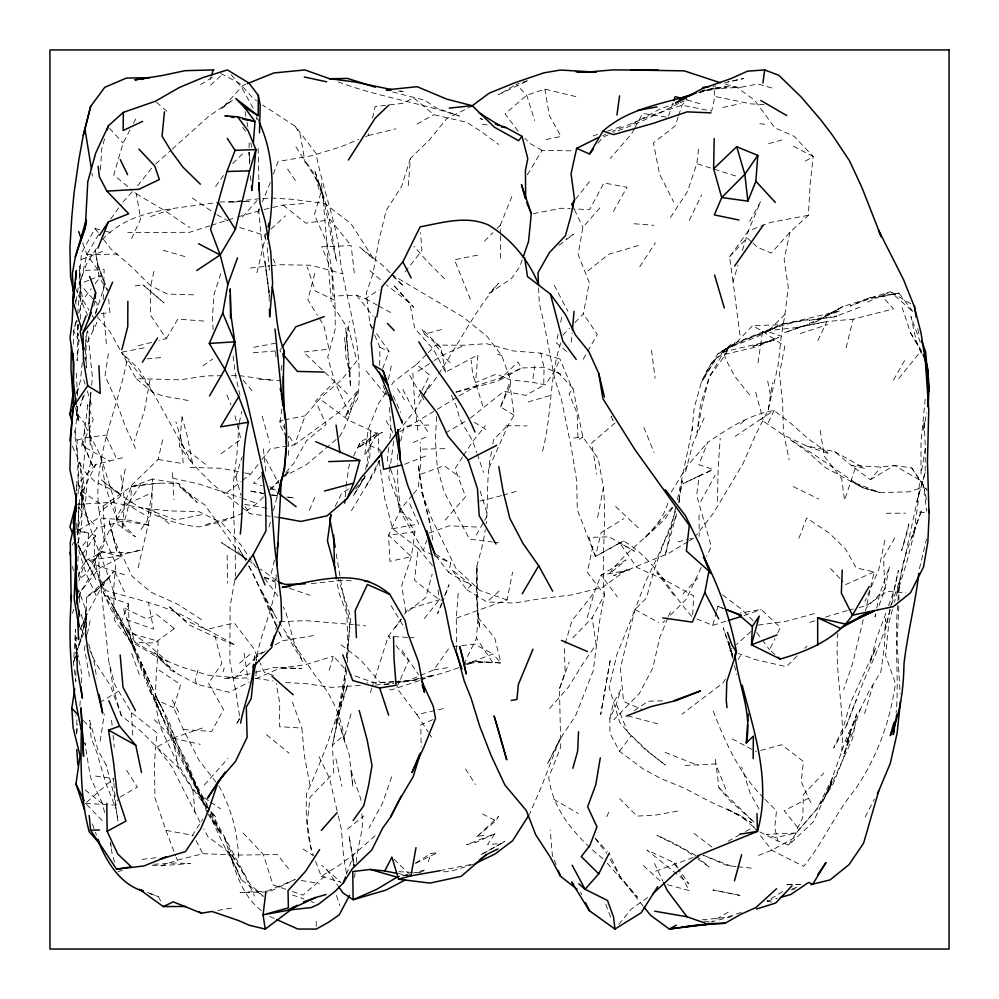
<?xml version="1.0" encoding="UTF-8"?>
<svg xmlns="http://www.w3.org/2000/svg" width="999" height="999" viewBox="0 0 999 999"><rect width="100%" height="100%" fill="white"/><g stroke="black" fill="none" stroke-linecap="round" stroke-linejoin="round"><path stroke-width="0.75" stroke-dasharray="5 3.75" d="M288.549 455.319L288.574 436.276M75.899 670.966L75.862 681.505L73.514 663.111L75.537 629.32L76.673 654.645M75.712 655.831L73.514 663.111L75.961 652.909L86.351 626.773L86.451 597.427L107.979 578.146L95.517 591.833L113.998 571.091L100.911 588.374L88.849 610.639L80.082 629.77M77.385 406.243L77.31 419.842L76.224 407.804M77.447 395.679L76.211 371.016M78.072 324.2L77.984 335.951L77.11 320.741M103.509 239.435L111.039 249.088L132.08 267.282L150.612 285.689L150.412 315.097L166.333 338.661L158.941 340.522M925.149 472.664L916.932 501.373L925.149 472.664L925.311 448.326L924.162 420.816L923.451 431.056L926.51 412.749M82.068 489.31L81.443 508.091L84.503 487.387L79.895 462.812L82.068 489.31L81.793 521.853L78.172 543.931M78.047 324.4L77.123 360.776L79.196 338.549M249.088 147.889L249.176 140.347M78.184 493.743L78.546 463.686L75.137 437.749L76.948 411.988L76.236 405.869M258.541 208.966L261.663 241.371L268.993 291.034L269.33 296.054L265.135 261.563L268.993 291.034L269.255 301.71M256.006 675.624L256.094 669.417M256.219 660.102L256.268 656.992L265.06 651.398M379.682 365.284L379.945 347.402L374.637 335.015M73.427 344.293L73.676 330.719L76.211 320.167M717.457 501.348L718.094 469.58L720.192 438.236M841.658 751.348C845.479 711.837 834.177 672.889 837.849 633.478M86.351 626.773L86.663 613.661L81.431 636.9L76.149 654.37M138.162 567.782L151.673 509.453L152.572 479.021L178.721 483.504L197.24 502.472L180.182 487.087L178.721 483.504L159.803 483.129L140.659 484.652L131.406 486.675L124.588 502.809L122.228 529.108L129.932 500.936L140.659 484.652M80.282 319.081L80.819 297.914L79.458 265.934L80.819 297.914M75.649 528.896L95.654 535.551C91.321 561.426 99.987 586.201 110.852 609.328C125.961 631.006 138.024 654.457 146.978 679.32C164.161 723.776 185.789 766.133 206.905 808.691M76.486 733.628L76.886 719.904L75.762 715.671M898.838 606.006L897.139 642.507L900.124 693.631M899.025 599.899C897.289 567.956 911.787 538.973 921.802 509.54L911.737 537.949L915.696 527.46L906.642 562.587L894.455 602.11M207.143 807.479C187.562 784.415 173.838 756.842 161.463 729.395C150.749 700.699 158.229 670.816 157.979 641.196L129.146 632.854L120.817 622.689L104.683 595.429L98.701 579.882L120.979 620.978L106.269 592.569M79.645 602.447L78.684 590.621M77.61 534.365L79.058 503.234L77.61 534.365L78.084 527.597L85.777 499.625L87.363 475.262L92.969 454.07L88.824 423.326L90.584 392.844L88.824 423.326L90.285 445.03L89.148 411.588L91.071 391.408M76.598 490.334L76.985 481.381L76.561 490.472M347.352 662.412L349.737 621.927L342.944 593.743L335.839 551.623M152.572 479.021L131.406 486.675L130.694 502.485L152.073 492.657L147.078 521.141L138.811 532.38M897.651 605.456C894.455 640.197 898.788 674.987 896.465 709.727L896.091 712.662M77.435 570.004L78.284 553.508M752.909 243.107L757.517 247.315L771.303 253.109L790.022 232.105L808.403 215.297L810.114 184.715L813.161 156.493L794.068 136.289L774.862 127.86L754.757 100.412L737.1 87.437L723.588 83.679M436.638 416.546L435.339 438.936L437.225 466.558L443.918 491.695L469.605 539.16L492.107 541.945M100.487 169.83L101.736 148.839L105.482 135.864M925.324 448.364L921.053 474.125L920.991 442.445L925.449 396.603M79.87 706.081L80.295 699.849M81.456 682.729L81.98 674.937L78.671 658.566M276.086 574.625C276.76 604.72 260.027 631.356 256.231 660.888M238.973 424.088L236.925 453.983L233.441 481.843L233.366 509.815L235.177 543.918L235.427 576.198M735.177 436.376L760.601 419.293L782.829 434.702L806.73 446.016L834.59 451.585L851.285 465.422L880.906 467.082L894.367 465.422L919.642 480.082L918.118 502.085L914.122 531.718M477.959 617.444L494.73 638.036L500.961 662.986L492.582 662.325L464.323 663.111L476.498 638.161L477.959 617.444L476.91 565.297C476.96 586.288 475.599 607.554 479.782 628.284L476.735 598.638L476.735 566.445L483.179 542.769L485.277 529.607M94.98 301.261L93.656 306.83M456.468 650.724L456.318 618.181L458.379 591.033M256.268 656.992L235.102 677.722L207.667 675.074L181.269 666.907L155.881 656.231L129.745 640.871L114.398 620.167L113.561 590.871L115.709 563.361L105.07 539.198L103.109 506.093L82.405 491.57L78.209 483.541L77.01 440.184L73.864 428.796M267.233 247.827L269.668 272.265M408.279 185.589L410.389 158.379L429.295 140.047L446.528 118.831L469.805 107.218M346.378 657.429L347.752 640.809L346.915 613.798L338.698 592.132L336.738 579.944M77.66 314.148L80.232 283.691L86.863 254.57L100.424 231.156M491.658 451.523C485.989 475.299 488.436 499.825 486.213 523.751M345.192 496.928L345.979 487.724M346.104 486.188L349.063 465.546L350.362 462.849M571.378 342.27L572.177 332.992M345.604 666.57L343.444 691.383L335.639 725.299L345.941 668.905M897.876 600.799L899.575 581.593L896.865 593.144M346.953 658.054L350.799 617.407L338.286 578.846M489.048 467.869L508.429 424.65L514.085 415.234L510.114 385.839L510.651 380.045L501.773 355.669L486.85 336.126L462.724 316.82L391.733 274.613M77.385 535.014L78.084 527.597L78.322 542.869M91.671 385.202L92.407 377.447L87.687 330.856M78.896 580.819L85.39 560.926L88.736 533.379L77.46 530.956L98.639 517.944L128.958 520.204L150.562 525.524L123.039 520.941L97.203 528.046L79.97 548.826L95.754 579.358L78.359 544.867M82.305 362.462L80.395 380.631L76.998 393.931M790.022 232.105L784.128 259.278L788.248 287.163L784.952 314.323L781.268 336.188L778.258 364.273L768.293 409.84L754.932 436.338L743.181 463.374L713.448 513.111L696.353 535.202M379.245 461.063L384.565 497.889L392.57 528.671L418.094 548.301L414.573 580.357L439.285 599.787L443.306 600.399L449.026 584.727L444.468 596.228M263.486 496.89C247.153 515.159 222.028 522.714 198.651 526.873C161.164 523.314 129.033 503.109 100.849 479.483L120.429 493.993L94.942 481.555L82.967 469.892L85.439 447.552L84.291 422.827L75.075 411.064M78.696 576.823L79.221 572.252L85.39 560.926L101.836 552.147L130.382 552.547L141.096 549.949L111.488 557.117L85.39 560.926M76.761 733.616L77.822 724.45M354.57 877.559L355.107 872.964M356.368 862.224C356.843 845.441 365.11 829.757 361.526 812.811M670.429 217.52L687.549 191.433L696.815 163.661L698.863 147.015M388.761 447.552L387.275 459.503L390.259 468.194M389.872 438.598L390.984 429.632L389.323 405.606M87.15 331.406L85.015 348.401L86.651 368.082M254.096 660.601L254.67 656.118L266.433 650.174M806.73 446.016L829.507 453.971L808.366 438.873L790.983 423.476L774.05 410.514C749.075 414.523 728.109 428.658 707.604 442.47L698.913 464.722L713.074 469.48L699.163 475.924L696.653 495.467L711.363 546.653L706.618 556.368M78.584 576.735L79.221 572.252L78.559 576.523M758.041 362.799L762.574 331.243L752.434 325.711L733.703 345.604L725.574 348.863L717.944 353.821L706.106 371.79L701.335 382.467L694.143 408.154L691.857 431.468L692.682 427.335L677.047 501.598M393.643 441.083L388.798 478.246L400.936 508.778L414.96 531.805L411.326 556.705L401.735 585.464L405.931 612.961L425.686 597.627L432.155 574.213M254.071 660.202L254.67 656.118M919.455 568.706L926.46 539.073M428.284 352.622L435.801 345.08L464.298 345.229L486.513 343.668L512.912 350.899L540.734 353.122L560.002 359.078L555.344 369.443L545.479 384.877L532.342 382.292L534.802 365.821M108.404 353.634L105.045 375.724L115.472 399.2L125.2 426.024L136.114 449.712M100.15 741.146L104.308 714.148M345.242 348.276L349.375 321.441M768.293 409.84L772.427 382.742M76.074 301.548L78.434 286.676L86.114 264.86L96.516 248.139M280.994 370.429L282.193 362.837M281.905 408.978L279.52 424.001L285.839 436.426M346.84 670.029L343.444 691.383L344.131 686.213C336.388 723.738 322.028 759.39 306.418 794.23C305.682 814.809 306.593 835.963 313.374 855.544M93.094 329.957L94.256 322.665M95.654 313.911L97.29 303.708L95.28 301.461M492.844 444.093L493.568 439.635L508.429 424.65M678.958 501.461L682.255 480.781L678.421 503.059M86.251 367.682L85.939 332.992M234.628 580.744L230.095 606.518L229.895 662.05L236.001 692.332L239.685 716.932M599.8 207.979L582.929 227.185L578.134 254.545L589.323 282.792L583.316 313.811L574.7 322.789M125.212 469.105L120.255 496.528L99.251 512.262L104.77 543.506L86.239 573.963L79.046 579.083M150.012 380.02L144.268 411.376L134.291 441.108M365.671 469.667L368.356 454.932L370.829 430.994L369.892 456.081L366.783 468.032M78.846 504.37L83.267 481.456M597.614 517.47L603.408 487.45L598.301 458.678L582.829 436.988L573.076 388.611L570.566 384.578L560.002 359.078M456.318 618.181L507.042 599.912L512.599 572.127M875.599 613.848L875.012 616.795L876.573 612.412M876.785 607.941L879.445 594.68L889.447 566.57L884.914 589.098L877.097 610.963M85.015 645.666L84.415 648.601L89.573 677.185M87.4 633.903L90.085 620.666M675.636 507.654L665.097 555.706L676.635 513.461M542.494 451.236C552.097 415.596 549.088 377.772 560.876 342.62M884.877 540.272L878.72 569.742L864.959 601.398M592.794 546.341L587.325 572.265L604.432 594.855L599.45 621.99L593.269 670.679L575.461 716.071L562.837 734.69L547.452 764.035L559.69 739.173L541.483 786.638L529.47 814.222M471.241 585.264L451.735 569.517L466.783 589.722L471.241 585.264L448.688 572.564L450.711 562.974L436.463 554.632M558.166 333.991L556.281 342.819L568.094 352.822M560.689 322.227L562.262 314.872M388.386 379.42L391.571 364.585M678.883 503.021L679.52 500.049L678.521 502.897M150.949 284.827L154.445 268.943M239.285 422.677L241.783 411.388M771.752 87.949L757.829 83.978L740.808 87.263L727.01 86.763L713.773 87.999L714.897 96.428L711.65 111.089L681.98 105.207L650.112 115.884L612.25 131.506M859.252 607.492L866.633 605.631L874.1 571.952L856.23 567.869L845.591 549.125L829.17 533.016L806.705 517.969L797.826 541.083M890.084 609.14L886.138 626.86L875.037 655.881L863.623 681.131L846.303 725.936L833.678 747.914L843.243 727.697L850.561 702.547L876.011 647.377L869.967 663.036L876.485 638.511L887.149 609.815M890.409 607.667L898.463 570.304L893.805 590.946L887.661 608.366M917.881 497.902L900.049 579.507L890.758 607.092M609.84 718.518L613.324 703.034L620.816 689.747L616.408 704.108L609.84 718.518L609.939 733.229L619.505 751.335L642.807 768.718L661.188 778.696L683.978 787.986L710.564 801.935L740.284 815.521L751.498 822.776L725.674 808.241L740.284 815.521L757.492 830.331M256.905 272.702L266.159 234.191M365.646 136.676L368.431 135.539L369.106 132.642M372.465 118.144L375.149 106.543L403.009 103.322L413.574 97.74L433.866 114.673L466.595 122.303L481.93 131.98L498.651 144.493M103.109 506.093L127.422 489.21L158.104 459.478L163.349 436.963M271.278 573.426L274.7 558.953M538.611 287.837L539.235 302.934L544.08 323.451L554.707 378.933L561.401 399.2L571.628 449.363L576.698 481.056L577.31 509.815L595.466 556.48L619.692 542.907L636.813 567.469L665.122 580.144L693.656 595.829L692.557 617.232C669.193 592.032 654.807 558.416 623.526 541.046L595.466 556.48L601.136 532.554L623.925 518.581M675.524 511.426L669.53 528.496L658.129 555.731L645.441 582.03L635.027 609.552L620.367 667.881L623.576 701.485L641.795 709.34M126.885 361.151C117.008 411.351 91.771 459.94 99.251 512.262M276.96 497.227L278.072 492.719M400.686 441.108L404.295 426.273L431.493 424.85M846.153 347.727L853.158 319.18L893.518 308.891L882.404 296.591L898.913 293.107L913.486 312.287L890.496 291.72L842.981 306.518L825.761 315.959L840.221 310.801L780.931 324.762L730.394 344.692L710.876 363.736L701.335 382.467L715.184 359.69L735.401 342.894L717.944 353.821L742.182 340.684L765.147 332.28L783.116 323.713L808.241 319.717C779.095 323.738 752.235 337.05 725.574 348.863L755.481 337.537L783.116 323.713L780.306 324.775L752.434 325.711M863.223 619.617L852.696 663.286L843.68 689.672M865.471 610.801L866.22 607.867L884.914 589.098L883.528 557.442L896.478 534.989M685.614 471.79L692.619 444.293L704.108 418.032M365.297 476.336L353.147 496.041L364.061 478.496L364.835 475.512M314.772 273.376L307.842 299.85L317.457 315.297M890.009 609.977L885.114 628.733L885.726 618.681L884.34 646.89L880.818 671.952L869.58 690.147L858.603 713.024L860.014 709.74L853.396 730.731L843.518 755.456L850.299 733.915L842.944 759.54L833.116 783.99L820.941 803.408L832.554 781.068L813.161 822.027L788.661 845.054L777.834 841.008L758.641 831.318M269.043 526.972L271.016 519.53M273.401 510.614L278.122 492.869M892.444 609.59L888.823 623.039L885.589 655.444L895.441 683.516C890.097 721.815 876.485 759.128 854.12 790.796C834.739 814.347 823.139 842.881 803.671 866.37L771.802 850.261L758.553 833.116M696.877 618.98L712.724 625.362L716.295 612.212M716.695 610.751L717.881 606.368L724.862 608.94M587.25 617.532L594.33 592.357L601.073 575.174L626.061 559.915L609.29 574.025C626.673 547.452 660.751 533.291 668.456 500.599M83.129 395.979L80.245 406.031L84.49 394.468M351.086 713.823L345.229 734.19L332.455 745.104L333.791 772.739L309.99 797.314L307.292 822.564L311.263 849.999M223.114 671.79L224.213 667.981M428.346 861.875L430.769 853.546L437.525 852.659L413.236 864.51M130.032 129.87L123.114 143.032L113.761 174.95L129.196 187.849M210.364 79.533L211.176 76.786M76.711 320.442L73.676 330.719L79.608 342.495M78.884 313.099L82.792 299.887L91.296 288.748M864.547 713.623L873.026 685.127M329.146 670.329L333.379 656.181L345.642 669.617M198.089 670.117L195.042 680.257L197.028 684.29L229.046 692.282L249.226 682.117M739.972 335.102L733.029 281.643L737.936 265.322M76.249 393.681L78.047 387.712M216.046 782.205L198.876 760.064L183.341 729.532L173.639 707.729L180.632 684.652L157.055 668.731M275.624 629.37L277.834 622.065M742.394 250.562L748.326 230.944L760.639 201.573L748.226 223.838M565.109 643.456L572.09 620.566L594.33 592.357M235.776 477.122L242.083 456.83M370.429 692.569L371.79 688.161M372.252 686.7L388.274 636.263L401.286 619.093M410.389 158.379L401.561 186.538L386.163 210.452L378.359 242.832L373.052 273.451L366.271 293.194L369.917 324.001L372.277 329.508M95.742 312.987L104.77 285.14L97.477 263.536L95.479 250.312L99.026 276.973L107.093 289.81M220.742 273.676L214.111 294.056L212.5 315.609L213.074 329.558M432.892 554.957L423.301 550.636L426.623 540.434M678.121 117.02L675.224 125.874L653.446 142.932L659.49 173.976L673.701 202.035M678.608 115.547L681.98 105.207L687.025 99.126M855.206 468.431L844.517 500.274L841.77 478.808L824.275 456.181L820.004 429.533M78.621 598.251L81.006 591.208L92.37 572.677L98.676 550.636L110.227 529.158L129.932 500.936M668.593 116.021L673.289 102.123M727.372 349.8L725.923 354.046L709.402 376.823L700.449 404.607L697.04 432.667L702.21 405.032L709.402 376.823L723.825 351.748L774.2 340.159L751.26 346.803L778.621 337.5L755.019 347.277L725.923 354.046L723.825 351.748L725.386 358.728L734.939 376.561L751.323 397.065M75.961 652.909L81.431 636.9L86.701 614.148L79.97 629.52M339.498 436.775C348.301 422.652 351.586 406.506 357.605 391.396L344.83 417.395L357.28 399.463C364.735 353.571 348.676 309.215 340.834 264.71C338.224 226.348 322.889 190.846 316.059 153.396L295.279 126.274L262.675 105.045M522.202 259.765L519.767 266.795L511.476 278.559L489.348 293.244L498.651 283.129C469.068 317.482 451.411 359.777 423.401 395.217M391.658 776.897L382.505 803.308L369.018 827.984M603.009 858.803C577.497 838.111 552.809 811.288 548.763 777.334L560.726 747.127L559.477 688.686L565.134 672.464L564.235 646.328M72.44 545.104L73.451 542.27M321.503 183.491C325.574 223.189 328.134 262.974 331.281 302.772L349.101 330.519L356.88 360.776L341.72 379.645L320.504 397.927L305.157 415.821L294.518 444.867L270.192 448.863L259.99 462.075M382.679 368.581L389.011 351.348L375.986 332.704M559.477 688.686L569.255 662.037M270.292 182.492L262.412 201.948M273.401 174.088L278.072 161.476L311.688 155.782L340.522 146.915L358.666 139.523M346.553 874.162L354.021 853.933M514.085 415.234L500.574 406.905L510.651 380.045L496.553 373.988L475.499 382.555L477.897 354.932L445.492 372.177L433.691 349.662L414.76 328.484L409.802 303.034L393.107 284.678L413.549 307.23L409.802 303.034L386.551 284.952M846.303 725.936L856.33 699.5M72.265 613.361L73.901 609.203M78.821 596.74L81.006 591.208L98.988 568.406L121.503 556.942L110.227 529.158M85.477 803.321L115.884 805.219L118.319 799.063M676.148 516.52L663.423 543.993L653.596 571.728L646.49 597.964L635.027 609.552L616.907 654.432L609.153 687.687L619.78 722.477L627.797 732.167L645.404 749.762L665.309 764.972L649.075 752.21L627.797 732.167L616.408 704.108M441.62 603.421L437.637 613.473L443.306 600.399M500.387 234.29L500.312 225.237L511.863 196.566M358.017 447.877L360.701 441.283L382.305 432.43L358.017 447.877L378.097 431.993L364.623 455.956L368.306 429.046L378.758 403.047L385.951 392.894M128.534 603.858L129.146 632.854L135.127 650.636L120.817 622.689L128.534 603.858L104.683 595.429M667.832 617.919L659.79 637.512L652.784 668.094L639.435 693.331L613.823 719.742M668.406 616.52L670.704 610.926M257.767 213.037L259.515 208.878M309.453 510.127L315.771 495.029M379.445 460.601L374.637 471.99L350.612 512.112M606.78 816.658L610.239 808.74M500.574 406.905L510.114 385.839M131.606 238.549L140.684 218.831L136.314 193.806L130.382 188.836M817.844 340.721L826.872 321.553L853.158 319.18M353.596 456.118L360.701 441.283L380.881 450.487M768.181 422.752L774.05 410.514L760.601 419.293M83.566 350.349L96.741 323.014L95.192 320.442M689.26 220.317L701.66 194.83M774.862 654.407L769.542 649.787L774.937 638.661M777.634 633.091L780.331 627.534L761.101 609.465L740.396 613.061M701.186 567.457L686.126 599.412L669.168 616.371M122.552 457.754L95.804 464.46L82.405 491.57C85.664 529.882 106.631 562.862 115.584 599.625L113.561 590.871M335.252 506.218L341.496 493.643L350.274 487.749M797.152 828.795L802.784 817.594L803.371 794.442L823.838 773.014M366.196 486.076L379.27 460.452M418.406 397.227L421.228 391.708M421.928 390.334L429.682 375.162L416.458 364.473L394.031 381.468L390.447 386.538M865.146 817.032L874.487 799.063M133.504 123.289L136.963 116.708M572.814 637.911L592.132 617.807L604.432 594.855C600.948 559.103 606.868 523.226 603.408 487.45M634.24 128.883L631.443 134.041L610.189 158.504M634.939 127.585L642.644 113.386L668.131 117.407M99.538 229.708L95.042 228.584L81.443 252.997L79.196 283.479L94.268 300.337M700.649 501.473L715.097 475.412M476.311 535.152L483.841 521.703M484.59 520.354L487.612 514.985L479.607 489.248M613.398 211.451L626.997 187.263L603.933 182.942L589.61 209.703L571.69 208.779M583.229 359.278L586.937 352.747M587.674 351.436L597.302 334.453L583.316 313.811M893.418 380.144L904.732 360.364M239.71 718.468L236.051 724.799L239.835 718.256M120.929 475.287L124.738 502.809L116.259 517.407L117.957 524.562L135.327 536.788L116.259 517.407L105.519 487.375L100.637 456.019L86.089 427.46M424.925 392.607L429.483 384.765L415.884 409.453L397.714 431.793M166.333 338.661L177.81 319.143L206.718 321.253M527.36 174.85L541.995 150.412L574.687 150.849M355.669 489.048L365.572 476.011M704.02 377.972L715.184 359.69M671.303 491.983L687.137 466.096L707.604 442.47M788.661 845.054L796.253 832.966L816.845 809.103L828.671 790.621L852.734 738.174L856.667 713.973L846.078 743.681L856.892 715.159L846.727 737.274L826.56 793.993L832.954 777.022L816.845 809.103L796.253 832.966L775.449 837.637L766.508 834.352L796.253 832.966M476.923 836.687L495.779 820.753L498.464 816.508L476.923 836.687L484.615 835.102M192.133 835.863L202.56 819.455M725.511 679.045L723.001 682.954L682.005 714.135M738.086 659.527L740.596 655.619M462.662 456.905L455.057 468.631L465.584 496.69L445.005 520.229M463.511 455.606L472.802 441.283L485.439 425.786M639.71 266.833L655.381 242.782M672.864 507.467L665.034 519.13L644.367 538.336L658.141 523.888L673.476 505.706M281.518 348.089L279.82 350.599L281.78 352.909M494.93 833.74L476.785 842.082L466.57 844.692L494.93 833.74L487.537 844.592L501.61 843.393L504.682 841.433L480.407 855.044L501.61 843.393M395.092 627.921L401.111 619.18M404.545 614.173L407.979 609.178L439.285 599.787L437.937 589.073M395.267 681.518L408.766 680.331L433.853 669.879L449.837 647.027M95.654 535.551L82.168 554.47L88.711 565.684M110.664 218.993L121.154 204.458M215.597 186.463L223.514 175.499M733.029 281.643L729.57 256.818L748.326 230.944L759.402 226.686M619.505 751.335L630.893 736.088M95.067 283.803L101.686 275.15L86.863 254.57L82.243 241.608M242.407 480.519L250.699 474.088L259.053 463.274M898.725 378.571L921.365 350.624L910.626 332.992L902.122 307.617M575.561 199.325L589.922 180.969M597.976 143.269L602.659 137.3L608.116 134.853M405.094 271.903L421.903 250.549L420.591 232.779M137.55 185.864L152.41 167.22M424.35 618.531L439.285 599.787M618.806 924.387L631.256 909.165L647.602 897.539M834.59 451.585L864.822 468.394L851.285 465.422L870.416 479.682L880.906 467.082M357.093 391.396L340.796 410.839L294.518 444.867L288.087 434.165M412.512 495.005L400.936 508.778L388.561 535.152L389.922 561.301L411.326 556.705L388.561 535.152L414.96 531.805M413.474 493.868L418.306 488.124L420.679 462.325L420.204 442.22M285.851 472.515L293.594 463.661L306.443 440.784L326.124 424.538L315.622 401.011L334.665 381.518L327.734 357.105L335.314 328.534L334.952 300.349L332.28 271.453L327.023 243.032L314.36 214.785L320.517 194.093L315.684 178.184L295.392 146.066M242.357 217.058L257.068 200.449M549.65 708.428L568.643 686.912L581.893 665.272L596.153 644.455L592.132 617.807M204.358 784.989L227.997 758.441M122.902 202.035L132.318 191.633M95.804 464.46L78.209 483.541L88.524 523.501M729.57 256.818L747.14 237.862L751.748 242.058M278.958 480.269L268.694 491.308L278.621 481.68M682.916 593.993L697.864 578.034M562.849 335.14L569.318 328.409M784.952 314.323L767.769 331.593L781.268 336.188M484.49 241.096L492.932 232.63M497.14 228.409L500.312 225.237M416.458 364.473L427.21 353.696M662.812 622.739L664.934 620.616M797.19 655.868L786.375 666.695L755.806 659.69L738.398 653.483M804.769 648.301L806.93 646.141M232.755 163.561L243.756 152.622M101.836 552.147L91.983 561.9L105.782 590.471C140.135 600.736 176.686 607.067 205.869 629.632L234.266 622.939L253.546 648.151L259.565 661.625M456.031 392.207L498.164 381.143L517.857 362L521.565 367.969L544.055 367.207L562.549 374.862M285.252 475.262L289.673 470.991L282.093 477.172M740.571 424.051L746.603 418.281M751.023 631.455L736.475 644.555M261.363 475.849L253.584 483.129L262.138 485.826M239.76 227.547L264.26 235.252L266.508 233.204M270.991 229.096L285.564 215.772M210.539 85.202L222.902 74.001M155.569 164.061L171.166 150.1M172.278 149.101L208.366 116.596L232.892 99.863L221.466 108.854L243.182 85.34L245.966 84.216M375.112 835.713L357.654 851.285L339.086 865.371L321.266 876.31L315.472 861.076M86.651 802.297L113.424 778.583L113.699 781.543M466.783 589.722L486.913 601.935L500.312 590.059M324.687 876.235L302.972 895.166L291.571 891.245M615.022 422.927L591.683 443.057L596.803 474.05M731.955 648.438L729.707 650.386L732.604 651.423M239.548 663.211L252.322 652.347M102.447 239.473C131.518 207.929 177.535 209.241 216.771 202.36M336.076 439.572L306.568 464.597L282.355 477.347M347.427 829.083L363.711 815.996M587.924 270.879L608.666 254.283L640.172 245.005M226.998 492.482L241.221 481.443M470.404 418.119L504.008 391.258L525.736 395.392L543.756 385.252L544.055 367.207L540.734 353.122M559.09 245.242L573.613 234.191L565.958 238.998M86.451 597.427L101.798 585.789M221.129 453.608L240.959 439.348L234.041 412.2M202.934 365.896L212.787 358.941M866.633 605.631L886.962 591.333L905.843 592.757M634.128 710.801L648.239 701.211L663.586 700.799M361.551 480.182L364.061 478.496M418.069 371.228L432.929 361.376M434.165 360.552L440.359 356.443L464.298 345.229M354.283 272.989L351.149 245.654L321.79 246.79L331.78 271.141L332.942 296.054L356.456 295.155L365.459 298.676L379.108 289.797M399.812 431.718L433.678 411.476M275.1 645.004L281.381 641.008L314.048 635.501M456.568 397.515L434.99 410.751M415.746 862.949L430.769 853.546M200.562 84.628L214.748 75.787M771.44 902.072L767.244 901.098L785.501 889.859M687.974 541.595L668.556 553.384L613.698 575.686L627.072 569.58L602.31 587.437L572.002 594.88L541.995 598.476L514.01 603.059L486.913 601.935M689.273 540.809L694.455 537.662L689.972 538.811M805.406 161.114L813.161 156.493L792.756 145.916M99.525 702.584L117.695 691.758M870.416 479.682L894.367 465.422L911.737 467.919L926.972 490.159L919.642 480.082M445.517 433.054L466.608 420.579M728.084 841.308L738.885 835.189M513.686 85.902L498.451 94.73L528.721 80.232L516.221 84.428L526.698 95.255L534.715 120.567M120.13 797.065L137.363 787.112L125.749 768.98M728.171 912.237L711.688 921.727L734.09 916.033M816.058 321.74L842.981 306.518L816.058 321.74L784.053 332.817L806.255 325.062L834.889 311.039M459.09 395.941L478.134 385.202L500.224 378.084L521.565 367.969L498.164 381.143M202.372 728.034L172.74 738.124L156.756 747.115L140.772 731.068L121.391 715.759L110.502 685.764L96.179 663.873L89.773 649.949M417.02 124.051L433.866 114.673M794.417 837.749L771.802 850.261L757.205 855.868M745.666 831.468L753.808 826.997L757.604 831.892M632.542 123.801L659.527 109.253L674 103.921M760.751 750.486L781.543 744.717L803.408 761.45L801.248 781.63L808.541 798.226L784.19 810.726L799.287 829.52M418.893 873.138L425.599 869.792L413.574 872.901M623.526 541.046L619.692 542.907L634.44 551.211L609.14 536.825L588.848 537.425L595.466 556.48M699.163 475.924L683.054 483.666L713.074 469.48M678.621 103.459C657.429 114.435 635.988 124.301 613.573 132.392M680.032 102.81L684.24 100.887M867.557 302.098L890.496 291.72L913.223 305.257M700.224 91.646L704.382 89.76M874.1 571.952L845.703 584.565L841.633 580.294M255.956 678.721L280.095 668.119L305.145 664.772L333.379 656.181M602.759 135.602L605.481 134.428M432.842 719.617L420.766 724.837L421.216 747.252M413.199 442.495L426.136 437.062M267.208 891.133L295.192 879.47L268.743 891.995L240.072 892.444L264.186 891.27M88.811 280.269L80.232 283.691L82.792 299.887L88.998 310.165M90.235 279.708L101.686 275.15M792.307 888.91L799.15 886.2M404.583 464.285L425.811 455.944M420.816 680.132L434.415 674.874L421.029 677.934M834.49 316.933L836.925 315.996L809.065 320.329L834.49 316.933L861.325 306.631M760.788 226.161L770.491 222.44L808.403 215.297M473.613 864.197L450.049 871.553L440.709 871.902M81.419 259.478L104.907 250.562M464.135 664.884L492.957 653.92L500.961 662.986L475.611 661.575L464.323 663.111M693.194 857.492L653.121 872.177M429.008 533.141L449.225 525.824L477.072 527.047M420.579 474.263L444.218 465.746L459.965 477.185M458.591 667.707C439.26 674.687 419.268 680.044 398.851 682.567M467.107 664.647L475.611 661.575L492.582 662.325L476.498 638.161M744.018 615.559L761.101 609.465M150.499 216.596L170.916 209.44M809.764 622.452L815.521 620.479M825.599 617.032L847.452 610.476M152.223 865.259L160.951 865.783L177.36 860.189L202.772 853.658L237.125 855.082L277.335 854.57L289.26 869.605M575.774 96.566L544.892 89.136L526.698 95.255L505.032 113.849L518.806 132.055M741.183 912.437L726.423 917.382L701.123 919.967M593.231 135.839L597.552 134.403M607.642 131.044L622.04 126.236M419.355 680.619L391.471 689.834L388.436 689.198M118.132 871.677L122.14 870.354M800.299 333.554L827.796 324.563M209.94 225.774L189.573 232.317L127.735 232.442M211.401 225.299L236.263 217.407M237.725 216.945L262.637 209.852M699.113 92.632L710.526 89.086L727.01 86.763L697.627 92.57M712.724 625.362L726.947 620.928M456.106 392.045L478.134 385.202M528.159 401.948L551.336 395.179M77.01 440.184L85.839 437.624L109.965 434.602M501.548 495.629L478.184 501.635M503.034 495.192L519.368 490.509M713.773 87.999L700.561 91.733L710.526 89.086L740.808 87.263M768.718 143.644L783.915 139.41M767.244 901.098L777.497 898.238M445.492 372.177L440.896 347.627L421.965 328.883L424.575 334.19L443.231 329.033M205.919 524.537L233.616 516.97M814.385 613.611L786.525 621.228L757.667 625.149M255.856 672.227L273.339 667.532L301.636 668.456L280.095 668.119M791.133 889.959L795.441 888.823M407.555 874.462L397.028 877.184L407.23 875.099M678.034 541.895L688.486 539.198M138.224 345.741L153.022 342.02M848.925 610.102L853.346 608.978M368.431 135.539L395.891 128.809M724.4 83.004L743.631 78.521L727.971 81.756M264.098 209.503L283.067 205.095L303.421 203.596M419.53 678.284L404.657 681.693L395.554 681.955M396.016 645.604L408.603 660.789L396.64 687.836L416.858 714.622L444.343 708.391M546.141 139.56L561.026 136.451L549.288 115.409L544.892 89.136M722.776 107.405L740.509 103.709M470.554 864.585L441.058 870.379M201.511 514.71L175.799 519.967L145.567 508.503L111.089 502.322L77.36 504.42M477.622 255.145L454.458 259.765L470.554 299.737M796.565 327.572L826.872 321.553L796.565 327.572L762.574 331.243L784.839 346.303L779.495 373.501L782.592 402.797L783.491 432.692L789.16 459.852M283.004 420.204L280.045 420.779L284.865 428.808M284.478 419.905L305.157 415.821M97.228 316.758L109.99 331.718L121.428 352.247L147.615 347.128M533.291 213.624L561.251 208.242L570.204 208.704M253.771 347.277L275.424 343.244M250.025 673.788L224.388 678.521L249.088 677.884M677.609 811.076L656.106 815.022L636.987 816.133L619.755 798.713M629.632 569.954L601.073 575.174L617.407 596.89M392.57 528.671L418.693 524.05L408.628 501.223M217.794 910.464L233.629 907.716M433.853 669.879L450.137 667.27M375.312 685.039L393.581 683.353M395.129 683.116L418.269 679.557M384.328 684.777L393.044 683.453M135.152 285.876L142.944 284.84L164.036 302.947L142.944 284.84M101.136 313.698L109.965 312.562L108.641 298.763M131.406 486.675L159.803 483.129M452.897 646.665L474.3 644.093L492.957 653.92M573.513 438.074L582.829 436.988L578.059 440.147L577.122 413.099L569.03 393.756L573.076 388.611L555.344 369.443M142.208 859.34L158.766 857.404M259.64 198.701L228.334 202.21L243.219 201.623M250.274 268.019L269.593 265.884M271.079 265.709L279.982 264.723L310.951 265.247L343.369 273.951M712.961 86.276L715.896 85.951M311.388 583.616L340.771 580.431L354.283 580.931M147.003 358.928L163.386 357.355M393.768 681.655L375.761 683.241L349.725 674.088M253.309 352.759L275.399 350.961M160.951 865.783L190.447 863.498L175.3 863.024L152.522 864.372M262.562 198.539L271.328 198.027L291.858 199.276L324.737 203.484L350.911 223.514L373.976 259.44L359.403 246.94L382.417 265.147L403.808 286.326L393.668 277.11M685.202 765.396L715.721 763.935L725.973 789.784M85.277 270.392L104.146 269.605L103.209 300.025M244.705 201.561L249.176 201.386L241.421 201.548M279.745 621.69L305.956 620.654L353.221 624.575M394.031 682.005L367.033 682.704M360.277 685.464L331.83 687.374L305.357 683.603L283.404 682.429M219.73 202.01L239.872 201.573M422.34 449.125L445.179 448.638M86.863 254.57L117.72 254.133M800.486 884.465L785.264 884.689L800.411 884.627M222.153 375.736L206.581 375.849L180.032 379.845L136.151 378.633L121.428 352.247L138.911 369.193L152.997 392.382L192.67 463.836L212.138 483.753L250.1 513.786L272.789 516.658M231.493 375.674L237.725 375.624M886.263 513.261L905.469 513.161M506.131 425.711L527.11 425.899M190.122 467.407L221.204 468.281L243.331 472.639M193.531 294.83L167.445 294.068L150.612 285.689M919.48 512.175L926.335 512.487M764.06 104.558L750.761 103.859L714.897 96.428M398.701 871.69L418.893 872.714M259.29 379.408L280.981 380.594M407.617 637.399L388.274 636.263L392.145 640.933M409.103 637.487L415.06 637.837M309.965 785.052L304.358 755.581L301.873 728.071L279.545 726.685L279.708 702.859L276.199 683.391M183.341 729.532L211.688 731.443L223.526 709.577L208.504 683.291L221.84 663.536L214.785 634.939M634.165 223.751L653.92 225.287M704.17 921.066L710.189 921.59M731.48 866.208L703.121 855.206L726.285 865.122L736.051 866.645M737.574 866.795L752.796 868.243M398.439 91.121L404.558 91.733L400.174 91.009M145.567 508.503L170.28 510.926L199.076 511.7L222.103 523.189L241.146 545.154L248.601 556.518M354.77 624.725L365.572 625.799M515.184 380.419L532.342 382.292M759.789 123.701L767.032 124.525M271.228 495.192L278.971 496.116M286.701 497.04L294.443 497.964L286.838 496.903M493.618 542.12L499.612 542.869M274.313 516.845L278.846 517.42M239.285 375.612L270.529 379.982M482.23 124.238L489.697 125.3M271.628 494.755L279.233 495.829M95.529 776.048L113.424 778.583M255.145 678.246L272.989 680.893M301.223 880.469L319.318 883.491M158.104 459.478L183.292 463.698L180.669 436.163M264.148 493.456L249.201 490.846L263.886 493.743M244.867 504.37L269.98 508.741M188.174 400.499L162.937 395.979L152.997 392.382L136.151 378.633M121.503 556.942L98.676 550.636L98.988 568.406L108.791 661.488L114.86 684.802L131.456 712.587L156.843 732.717L154.47 763.199L154.945 797.914L165.871 830.356L193.381 835.426M398.027 873.576L409.865 875.886M244.805 472.927L250.699 474.088M172.615 478.134L198.976 484.04L240.409 497.677M154.308 719.717L172.74 738.124L200.212 744.33M105.519 231.206L111.513 232.705M627.584 715.808L657.642 723.825M667.394 884.689L689.26 890.609L680.094 873.438M392.707 91.983L424.837 100.275L436.014 107.867L459.378 116.034C419.081 102.422 376.473 96.591 336.626 81.294M862.487 487.687L814.897 455.107L790.022 439.435L809.252 453.209L825.099 467.395L862.487 487.687L879.732 492.607L908.765 491.845L923.95 486.975L926.66 500.549M686.8 99.912L701.348 104.096M163.287 250.25L184.84 256.581M321.266 876.31L340.934 882.354L321.765 865.259M735.676 175.961L696.815 163.661M270.692 488.523L277.822 490.771M273.539 675.461L264.373 672.389L260.165 662.961M124.638 574.85L94.855 564.71L82.168 554.47L78.496 546.228M241.87 498.176L255.032 502.697M264.161 577.135L275.474 581.031M285.864 889.285L273.027 884.877L263.224 854.345L240.771 830.506M507.042 599.912L480.032 590.571L455.731 568.044L431.019 517.132L421.915 492.519L418.169 464.41L423.351 496.703L430.594 526.623M289.46 588.211L310.027 595.317M482.954 119.518L480.057 118.506L482.854 119.505M126.274 619.517L153.534 629.158L148.351 601.96M292.42 894.917L303.996 899.075M311.238 901.672L314.123 902.709M150.012 893.618L158.491 896.69L161.488 902.871M497.602 354.096L501.773 355.669M147.615 892.519L158.491 896.69M717.881 606.368L724.75 609.065M665.022 752.384L698.039 765.409M379.945 347.402L389.011 351.348M264.136 577.272L275.324 582.23M269.668 916.408L275.299 918.943M434.265 555.569L450.711 562.974M129.146 632.854L138.411 662.05L149.363 689.947L154.92 699.138L173.639 707.729M677.821 867.769L674.45 862.874L646.902 850.024L688.773 883.703L678.658 868.993M334.952 300.349L315.309 290.984L307.217 266.983M793.194 486.575L818.693 498.988M482.467 813.998L495.779 820.753M553.633 799.113L578.271 813.523M220.767 73.514L239.86 83.529L252.847 98.127L256.531 100.724M732.205 738.885L756.293 751.723M197.028 684.29L170.567 670.079L154.583 652.697L175.037 671.99L155.881 656.231M635.027 609.552L658.616 622.502M365.459 298.676L377.347 305.232M378.658 305.956L390.547 312.512M216.933 214.685L227.672 220.742M85.439 447.552L109.74 461.213M695.928 855.569L673.426 842.881L656.992 835.314L685.501 850.062L696.653 858.066M541.995 150.412L530.019 143.519L524.912 138.312M136.314 193.806L165.297 210.989L189.86 227.697M124.738 502.809L149.038 517.657M474.325 422.24L488.948 431.306M201.573 619.617L177.298 604.02L150.911 592.157L132.08 576.273L120.767 552.459M303.047 849.05L313.024 855.494M200.112 822.277L171.666 766.395L156.756 747.115L178.459 767.806L192.894 790.109L209.278 801.21M210.539 802.072L220.629 808.903M276.561 580.382L260.452 569.093M192.382 198.027L215.597 213.923M261.351 910.576C238.361 892.794 233.466 862.349 223.888 836.563L233.067 856.493L244.093 874.362L254.495 895.991M697.901 858.953L709.053 866.957L697.015 856.518M180.182 487.087L204.72 504.882L239.623 553.733L246.965 559.153M322.315 400.861L348.701 420.217L378.284 434.14L378.983 453.583M248.202 560.064L254.32 564.585M722.652 594.917L740.671 608.566L753.421 621.003M241.146 879.557L228.808 851.922L241.146 879.557L263.274 896.34L249.675 883.778L210.777 811.413M694.005 833.378L713.436 848.213M269.742 486.488L276.935 492.02M205.557 464.298L183.604 447.39L175.874 421.79M341.059 644.817L360.651 659.927L379.483 681.805M283.067 205.095L305.856 223.177L330.369 219.768L351.149 245.654M85.127 790.009L102.522 803.758L105.057 814.36M151.673 509.453L171.853 525.949M424.575 334.19L440.896 347.627M266.433 734.64L289.023 753.196M369.967 270.642L383.229 282.093M156.456 102.235L168.619 112.787M390.759 469.642L394.742 481.231L399.45 509.952L413.711 522.452M665.122 580.144L656.867 572.702L674.013 595.379M643.443 865.609L661.875 882.454M450.074 362.525L445.179 357.992L435.801 345.08M347.565 393.968L303.534 352.048L329.033 349.175L323.863 325.587L318.256 316.583M615.609 506.493L639.235 528.721M718.93 787.712L754.245 822.302L730.481 801.148L718.93 787.712L715.134 757.417M394.068 859.24L411.338 876.185M763.723 798.076C739.597 774.013 724.849 741.895 713.024 710.339M764.797 799.125L776.485 810.776L774.737 827.509L777.834 841.008M444.543 278.721L427.634 261.763L413.911 246.179M86.551 804.432L104.77 823.276M830.469 568.556L840.621 579.22M83.329 720.516L90.659 728.271M78.859 507.754L97.203 528.046M109.54 128.347L123.114 143.032M595.329 838.173L607.38 851.623M607.18 863.198L637.462 897.227L620.242 876.935L609.04 857.504M211.189 812.025L216.246 817.706L210.577 810.963M243.194 380.219L253.958 392.894M209.628 809.839L203.009 801.972L173.851 745.054L142.308 669.193L128.322 637.175L120.817 622.689M418.094 548.301L434.453 568.019M366.208 370.954L385.202 394.255M643.106 906.093L620.242 876.935L609.39 853.87M231.293 74.775L242.033 88.099L254.008 109.778M356.456 295.155L373.189 316.183M95.042 228.584L98.801 233.404M271.628 609.24L274.201 613.698L260.714 589.41C275.287 620.229 296.553 646.64 314.81 675.137C331.656 694.168 342.27 717.719 345.017 743.006L339.036 722.789L349.175 754.682L352.922 786.862L350.811 769.854L360.826 799.063L361.064 803.646M256.281 567.632L249.425 557.779M264.385 578.221L278.908 597.302M435.726 555.544L448.688 572.564M595.117 838.286L606.805 853.608M242.607 127.323L247.178 133.504M756.88 632.604L761.4 638.736M762.312 639.959L769.542 649.787M152.997 392.382L142.495 377.822L121.428 352.247M369.917 324.001L372.515 327.734M392.982 432.704L385.102 418.893M326.648 869.517L337.837 885.551M245.067 506.53L250.1 513.786M287.6 169.156L296.765 182.442M402.06 650.224L418.581 674.812M427.634 431.456L413.848 410.664L402.035 387.824M416.858 714.622L428.321 732.155M429.145 733.403L431.593 737.162M244.093 874.362L230.344 853.283L208.129 836.95L203.759 828.945M207.317 812.936C193.506 780.619 179.246 748.189 164.997 715.921L173.314 739.685L186.925 764.759L199.288 794.143L206.693 808.915M208.142 814.247L220.692 833.778L209.915 814.647M911.737 467.919L923.95 486.975L926.523 511.226M465.497 768.955L475.462 784.515M397.427 388.574L404.483 399.875M423.301 550.636L399.45 509.952M286.526 634.852L302.972 661.937L294.33 643.356L286.251 613.623L283.192 606.818M391.059 605.631L404.645 628.121M92.095 315.309L94.418 319.156M306.268 162.625C328.596 190.871 330.132 227.56 336.663 261.438C328.733 231.069 326.036 199.201 314.448 169.955L323.701 200.125L321.203 187.812L315.684 178.184M409.677 375.424L418.294 390.159M421.416 395.517L424.55 400.874M210.015 814.073L222.065 834.877L209.016 809.128M245.08 559.203L238.436 547.689L245.866 560.839M910.626 332.992L921.727 352.335M295.279 126.274L300.349 135.102L305.182 162.924M197.228 788.361L208.329 807.766M248.826 566.108L264.723 597.477L276.711 625.948M759.04 809.065L750.124 793.243L741.72 766.882M172.053 700.037L180.082 714.485M248.813 565.921L253.284 574L275.949 625.624M188.786 770.803L207.317 804.869M238.149 871.553L223.214 844.28L210.052 815.634M808.541 798.226L811.875 804.345M113.561 606.73C134.116 639.984 145.979 677.31 163.786 711.925L155.32 695.079L169.405 722.539L176.436 742.195L187.762 763.598L198.264 790.496L186.913 766.995L207.08 809.178M674.45 862.874L679.382 872.115M265.784 459.041L278.609 483.279M554.208 285.202L567.857 311.164M196.066 840.634L202.772 853.658M349.787 414.785L334.665 381.518M574.375 209.628L582.929 227.185M319.031 756.655L329.633 778.608L337.962 814.61M278.621 631.206L281.955 638.174L277.297 627.31M654.432 863.448L662.886 881.205M114.985 572.002L124.475 591.908M149.363 689.947L162.75 718.031L154.92 699.138M580.531 892.032L581.78 894.692M106.381 436.9L116.134 457.704M611.126 416.383L613.024 420.467L611.413 416.084M78.696 546.091L79.97 548.826L77.485 542.27M451.348 395.179L456.456 406.356L459.727 418.781L472.802 441.283L476.723 452.622M96.191 595.729L86.239 573.963L78.596 549.725M102.522 803.758L90.397 777.147L84.815 742.657L85.502 745.641M75.112 287.312L87.625 315.284M72.415 446.178L82.967 469.892M145.642 672.964L141.096 662.724L153.534 690.858M393.306 395.866L400.661 412.512M218.906 785.888C231.556 809.065 238.449 834.252 238.561 860.489M81.294 614.248L85.889 632.767L85.602 609.053L78.559 589.835M383.029 385.602L384.802 389.81M385.389 391.208L387.15 395.404M226.885 394.93L231.056 405.007M643.88 427.485L654.07 452.497M921.353 353.571L916.208 340.821L910.951 316.471L920.291 342.32M80.981 627.971L83.754 635.064M264.26 235.252L267.482 243.619M273.401 258.966L275.012 263.149M165.871 830.356L175.712 855.931M176.261 857.354L177.36 860.189M556.093 864.734L552.31 854.719L550.237 829.982M97.477 263.536L107.904 291.096M257.58 118.057L258.629 120.854M605.819 904.257L611.75 920.316M918.893 333.479L917.444 327.585M92.308 823.875L94.905 830.893M95.417 832.304L96.453 835.114M292.357 701.997L301.873 728.071M131.731 653.358L139.348 674.65M732.779 655.931L723.264 627.772L733.216 658.091M477.21 454.046L483.578 472.465M336.413 895.466L339.847 905.594M732.829 656.892L729.819 647.627L732.517 658.054M83.691 379.87L85.052 384.103M87.313 391.158L92.295 406.693M100.637 456.019L113.012 496.041L117.957 524.562M482.842 405.956L472.614 373.626L471.166 360.227M88.686 644.068L94.443 663.161L96.691 678.121M121.391 715.759L113.474 689.21L109.241 663.361M114.548 862.162L112.075 853.695L110.664 843.106M262.15 416.296L269.705 442.42M349.937 372.265L345.779 328.559L350.549 387.487L349.937 372.265L346.066 358.816L344.48 335.452M728.771 641.982L732.866 656.605M235.739 476.398L240.971 495.354M728.658 641.795L732.966 657.579M421.915 492.519L429.77 521.391L433.091 542.457M755.719 392.32L763.074 419.63M734.44 665.509L736.75 674.45M75.524 407.679L79.083 422.09L76.723 405.981M110.165 842.319L111.963 849.787M338.299 816.121L341.408 829.657L343.581 856.717L347.003 876.298M240.01 395.267L235.614 375.961L232.767 353.334M335.901 758.641L342.008 786.238M250.811 142.845L251.785 147.315M78.372 657.08L75.062 640.696L76.286 637.899L75.062 640.696L76.723 657.567M767.682 381.056L771.066 398.077M256.356 116.833L256.93 119.743M75.037 299.45L76.224 305.532M172.74 738.124L178.459 767.806M245.08 111.713L246.741 120.754M247.028 122.265L247.852 126.786M72.552 566.47L73.339 570.754M84.828 357.317L85.377 360.364M354.32 867.007L348.988 835.539L354.32 867.007L353.097 858.99L353.109 865.209M244.106 653.159L248.077 679.482M651.498 350.137L655.094 378.234M91.97 173.177L92.358 176.199M417.819 430.294L414.485 400.861L412.762 371.441M106.369 343.843L103.397 310.489M263.399 448.876L265.809 471.69M275.986 356.868L275.437 349.2M111.588 720.354L112.2 726.31M113.099 735.264L114.298 747.19M249.663 164.123L249.038 152.41L249.925 161.413M250.474 175.836L251.036 181.693M400.287 509.602L397.802 482.667L397.577 464.847M192.894 790.109L195.017 812.936M113.836 783.016L115.884 805.219M249.038 152.41L249.713 162.3M131.456 712.587L132.954 738.473M172.54 472.714L174.001 499.637M284.34 424.026L284.727 433.291M76.161 523.189L76.424 532.167M258.142 148.314L258.878 181.256M316.221 921.378L316.358 929.07M397.44 454.458L397.552 463.361M227.16 555.244L227.535 583.166M85.602 609.053L85.852 633.853M500.412 235.801L500.649 261.488M699.025 515.059L699.188 536.488M182.068 416.883L179.333 446.341L192.67 463.836L187.412 436.863L182.068 416.883M87.675 404.92L84.853 430.182L81.319 447.14L93.219 419.642L87.675 404.92M610.139 660.726L600.699 714.497L610.139 660.726M338.536 715.296L332.455 745.104L342.182 700.124L347.852 684.627L338.536 715.296M908.84 524.113L906.93 533.566L901.672 550.511L908.84 524.113M174.276 628.521L154.808 642.981L135.277 642.432L125.424 627.384L150.724 646.89L167.457 661.425L135.277 642.432L123.014 607.442L146.903 618.943L156.581 614.422L174.276 628.521M869.392 297.852L850.062 306.069L868.93 298.888L898.913 293.107L869.392 297.852M739.772 895.354L712.886 889.959L739.772 895.354M879.732 492.607L864.535 488.124L851.26 481.381L879.732 492.607M234.028 644.492L215.035 637.025L188.886 624.8L168.232 605.769L185.177 620.342L209.515 630.893L234.028 644.492M236.738 552.484L221.428 542.619L247.24 559.815L236.738 552.484M106.244 765.296L97.865 749.874L89.61 720.117L91.134 737.949L97.103 753.246L105.419 782.155L116.071 808.878L117.944 820.866L114.048 794.954L106.244 765.296M92.482 465.434L82.817 442.994L92.482 465.434M116.783 550.948L108.854 519.33L116.783 550.948"/><path stroke-width="1.5" d="M127.86 301.336L127.76 326.636L121.878 349.638M258.154 115.709L235.739 98.514L244.256 107.193L258.154 115.709L258.341 95.417L248.863 82.979L227.385 69.93L203.247 77.472L179.458 87.437L155.345 101.274L123.352 112.35L108.404 125.774L95.692 153.134L87.787 181.718L85.302 227.447L75.375 256.768L72.328 273.664L73.614 297.864M753.171 758.653L753.358 736.176L746.29 742.956L747.514 724.725M123.352 112.35L123.139 130.507L142.657 121.379M78.559 636.863L78.521 639.66L77.635 617.082M258.766 190.322L258.853 182.555L259.902 202.66L265.197 221.553L270.717 251.536L272.615 283.204L269.63 316.945L269.443 309.328M73.264 353.334L73.227 408.716L69.93 440.596M276.711 565.509L281.368 479.183L278.396 492.682C287.999 460.651 289.398 426.773 281.293 394.28M739.023 220.017L714.347 214.91L721.728 197.527L713.611 168.744L714.21 138.511M78.896 610.164L79.52 616.096C74.788 593.044 75.574 569.255 76.424 545.841M71.466 346.054L70.954 368.631L73.014 397.59M71.441 594.83L71.191 600.886C67.944 644.043 71.603 687.449 81.356 729.557M259.478 132.792L260.19 104.982L258.341 95.417M81.406 727.722C80.669 762.387 80.182 798.189 89.211 831.83L99.563 843.531L116.608 869.205L143.918 865.946L166.396 856.917M284.852 418.444C282.467 395.941 283.404 373.251 284.103 350.674C275.624 330.282 276.96 308.204 272.265 287M76.336 547.027C70.567 529.045 76.311 511.613 76.424 493.506M842.244 570.004L841.333 593.131L852.447 615.172C836.076 639.098 807.329 651.336 780.182 659.04L751.498 644.805L752.359 626.46L759.252 616.033L751.498 644.805L777.072 634.952M75.762 509.74L76.399 494.805M578.533 731.817L577.634 751.223L572.839 768.268M73.489 293.806L72.153 321.129L70.055 337.874L73.864 363.099L73.526 382.917L76.049 404.333M76.386 544.18L74.163 598.763L79.008 627.097L78.084 616.833M285.901 448.451L284.703 468.206L280.057 485.614M286.176 443.893L286.151 433.341M747.714 721.678L748.226 714.085M928.071 405.282C929.445 388.524 929.52 370.492 923.401 354.707M164.448 111.813L162.063 136.164L171.403 151.511L183.004 167.22L200.374 184.203M757.791 155.407L744.829 174.326L721.728 197.527L747.876 201.149L755.881 181.281L757.791 155.407L736.7 146.716L713.611 168.744M75.112 287.312L75.449 282.742M75.674 279.695L76.361 270.542L72.977 301.686L81.856 329.77M95.192 298.401L95.629 292.67L89.66 276.498M240.284 534.09C244.655 496.903 239.86 458.978 248.439 422.277L238.749 396.628L224.9 369.255L209.266 343.444L222.74 312.999L227.834 284.503L237.537 257.854M253.459 141.558L255.007 121.441L244.256 107.193M267.919 238.973C273.351 199.95 276.323 159.078 259.141 122.24M746.29 742.956C752.484 712.749 738.149 684.203 734.964 654.582L736.513 652.235C730.419 618.668 719.13 586.863 703.458 556.543L710.551 573.401L699.175 543.656L685.277 515.409L665.272 489.672M344.667 503.059L344.93 499.999M572.439 329.907L574.038 311.363M76.424 545.379L75.662 560.289M525.287 198.639L521.441 184.54L531.293 213.561L528.546 241.483L523.176 256.955M76.374 546.59L75.674 560.414M253.471 664.273C252.772 684.627 244.243 703.246 240.609 723.089M75.949 511.85L76.511 507.317M265.946 891.383L263.037 914.884L265.247 929.07L249.45 925.311L238.299 920.454L212.038 911.463L201.398 913.198L173.314 901.872L163.287 906.58L139.46 889.397L143.544 890.958M894.23 727.322L893.293 734.665L896.815 714.198M894.605 724.4L894.967 721.465M762.924 83.004L764.685 69.93L747.602 71.154L730.856 78.646L702.272 88.661L675.536 102.972L686.45 97.84M616.957 114.972L619.567 95.854M84.553 809.889L75.974 784.003L80.02 755.744L73.102 727.622L71.803 708.316L74.738 688.948M918.793 573.251C915.346 603.758 907.454 633.478 903.983 663.96C903.533 688.486 900.661 713.111 890.309 735.614L893.868 722.702M72.977 301.686L74.463 291.621M72.29 423.101L69.93 414.548L73.314 391.895M283.154 356.755L284.103 350.674M375.587 317.07L371.278 343.231L373.226 364.997L388.074 384.915M376.898 316.858L381.918 286.9L402.872 261.813L420.154 226.848C442.807 222.64 466.433 215.222 488.648 225.075C511.213 238.986 528.508 259.84 538.561 284.303M927.534 406.643L928.283 397.565M600.299 757.866L595.791 784.602L587.662 806.767L596.977 826.847L589.909 845.416L581.281 856.618L598.738 873.825L585.064 889.285L578.821 883.765M405.469 879.844L386.076 890.047L353.109 899.737L352.772 871.54L370.292 869.442L384.727 870.978L391.92 857.13L398.564 879.232L410.976 875.836L415.996 847.664M149.825 77.66L126.411 78.072L104.808 87.288L90.697 106.294L83.267 135.377L78.871 159.678L74.026 193.182L71.778 217.457L69.93 247.09L70.567 276.673L73.551 291.858M662.724 617.919L692.394 622.14L704.844 592.507L708.94 571.116L686.375 550.973L689.298 525.412L635.152 449.975L602.897 398.663L598.788 373.589L588.773 351.436L575.549 335.065L565.671 314.947L550.424 294.081L527.46 276.523L524.687 257.904M85.589 225.949L86.476 221.453M73.089 523.251L76.311 506.705M255.944 662.337L253.933 672.502L251.199 698.638L246.303 707.067L247.14 737.262L235.502 761.425L218.182 781.593L207.28 798.538L225.437 772.077L218.182 781.593L208.978 809.365L200.787 828.683L185.502 851.598L160.052 859.165L166.508 856.817M598.701 137.363L576.66 148.364L571.041 173.764L574.475 198.901L570.579 217.145L565.372 235.752L549.4 252.61L537.986 272.739L538.486 284.815M74.263 524.525L70.28 542.22L71.191 600.886M227.897 116.346L224.887 115.784L237.587 116.833L248.214 130.931L255.906 149.575L249.575 170.866L235.427 229.333L220.167 254.97L196.728 270.517M277.098 548.813L278.459 543.019M274.563 635.551L271.653 647.539L253.072 666.995M83.267 135.377L90.697 106.294M73.227 408.716L75.874 398.364M75.824 504.52L69.93 526.997L72.378 532.492M77.348 604.645L74.638 527.16L76.211 498.051L69.93 469.817L70.717 439.772L72.902 407.317L87.675 385.801L83.429 359.765L83.067 332.754L88.699 319.043L95.629 292.67M268.044 227.035L269.181 222.74M75.375 256.768L86.251 219.805M227.834 284.503L220.167 254.97L210.552 229.408L226.935 171.503L235.102 150.362L227.297 138.399M278.846 517.42L300.861 521.453L326.998 515.859L347.103 498.551L353.621 483.141L359.777 460.489L315.709 441.695M734.477 880.856L741.658 854.632M900.524 701.248L897.077 733.391L890.271 763.411L878.783 790.771L863.573 843.206L849.1 864.572L830.044 879.919L811.013 884.577L812.662 884.29L826.011 862.574L817.681 874.799M107.155 130.107L108.404 125.774M211.576 75.412L213.187 69.93L213.948 69.942M69.93 414.548L71.279 410.077M420.392 753.159L413.299 776.46L398.726 801.111L390.684 816.945L382.679 828.096L371.828 849.937L352.347 868.668L343.356 882.829L335.002 891.483L318.469 904.27L311.151 907.579L289.51 909.927M673.763 100.737L675.162 96.566L680.981 98.239M79.932 243.244L85.302 227.447M230.245 291.983L230.207 288.886L230.931 314.96L234.79 341.833L224.9 369.255L209.528 395.929M343.356 882.829L345.492 877.06M86.051 315.821L80.182 331.481L83.454 349.725M533.004 649.163L518.381 684.427L516.945 699.475L511.213 700.436M97.939 248.177L108.391 221.89L128.696 213.749L106.905 191.121L99.376 176.761L98.139 166.284M88.699 319.043L91.458 312.262M419.543 754.42L412.013 772.502L423.601 747.901L435.527 718.456L433.254 706.231L421.965 681.58M112.575 282.218L100.362 310.627L83.067 332.754M270.766 645.429L281.656 620.104L281.056 599.937L274.65 546.428L271.091 498.351L263.686 474.225L246.453 398.738L238.099 370.866L234.79 341.833L222.74 312.999M390.684 816.945L401.298 795.991M598.738 873.825L609.215 853.109M877.347 793.531L878.783 790.771M349.5 895.441L339.298 914.759L328.659 922.214L316.358 929.07L297.827 929.045L276.711 919.567M235.04 579.77L253.097 554.782L265.984 530.794L265.722 498.788L262.125 472.352M576.66 148.364L589.56 154.008L602.996 131.056C628.521 108.641 660.689 104.158 691.97 94.843M869.18 586.475L852.447 615.172L893.231 606.693L910.439 592.844L923.551 566.995L927.884 541.645L929.07 515.484L927.447 461.6L928.758 409.665L925.274 359.965L921.041 333.017L914.11 306.081L903.533 279.645L878.583 230.282L881.23 236.713L861.75 187.125L849.475 160.727L832.379 135.102L820.853 119.98L801.186 96.99L778.908 75.375L764.685 69.93M522.265 593.756L538.698 565.796L522.964 543.381L509.815 518.331L502.934 490.359L498.788 466.583M238.749 396.628L220.567 426.848L248.439 422.277M348.389 160.027L375.187 118.144L388.836 105.12M142.407 362.237L157.53 338.012M657.654 886.7L641.258 912.711L614.984 929.07L589.31 910.663L571.603 882.017L573.588 884.252M207.38 811.887L208.978 809.365M528.671 815.484L512.612 840.721L494.942 854.058L474.975 863.673M319.63 849.55L305.607 871.278L288.024 890.621L288.374 907.891L263.037 914.884L288.212 910.251L315.959 897.439L326.136 894.492M99.513 235.227L108.391 221.89M282.355 346.828L295.891 326.773L324.238 316.596M347.103 498.551L361.501 477.272L379.695 456.156L396.753 432.967M734.69 265.959L763.323 225.05M353.147 820.454L363.761 805.718L368.556 785.676L372.028 765.471L367.095 739.697L359.215 710.526M495.991 124.076L506.118 127.61L522.027 136.326L518.618 140.709L494.505 127.273L472.24 105.694L446.928 99.188L417.107 86.688L386.201 89.922L390.796 90.372M574.612 200.549L571.74 204.221L573.051 206.918M589.56 154.008L593.306 149.226M374.862 461.75L379.695 456.156M321.303 830.369L337.025 812.699M792.02 885.838L775.636 903.046L756.53 909.028M652.622 893.955L674.537 873.838L698.975 855.544M776.573 888.748L755.931 907.504L740.284 914.597L725.087 923.263L695.629 925.236L669.33 929.07L650.749 915.434L644.068 907.254M497.952 848.938L486.288 854.694L461.201 876.335L429.995 883.116L398.564 879.232L401.411 878.558M479.508 860.089L486.288 854.694M297.065 905.206L265.247 929.07M471.166 106.531L489.26 93.144L514.622 82.83L543.743 72.877L560.451 70.042L596.228 72.165L577.734 71.878M288.212 910.251L294.455 906.43M862.649 615.521L865.384 614.36L840.509 628.371L817.657 617.719L817.694 645.391M676.423 925.136L669.33 929.07L711.513 923.838L681.543 927.134M116.608 869.205L131.306 866.807L117.707 853.97L107.143 831.293L125.961 821.091L117.283 794.655L113.399 761.25L108.529 730.119L119.568 726.186L135.764 745.254L141.533 772.577M419.543 390.459L437.087 412.849L447.977 436.176L468.144 460.002L496.728 445.292M817.657 617.719L846.141 624.225L865.384 614.36M850.149 622.489L874.687 610.664M846.141 624.225L873.975 610.876M858.541 617.295L872.015 611.688M247.365 83.654L273.826 72.964L304.895 69.93L329.27 78.609L354.508 81.918L391.408 89.548M626.423 716.021L650.861 706.643L675.948 700.636L700.486 690.921L674.337 700.511M697.414 855.931L757.467 831.368C771.44 782.529 754.445 732.429 742.157 685.164M303.584 901.885L315.959 897.439M696.203 93.044L679.133 98.839L691.82 94.718M728.371 620.491L741.171 616.508M780.419 897.414L790.671 894.555L808.74 882.392L812.662 884.29M324.45 491.033L353.621 483.141M401.586 465.01L383.628 469.355L381.094 451.935M637.662 110.402L656.992 106.93M410.976 875.836L440.147 870.666M342.769 654.882L352.734 680.569L379.695 687.999L396.091 685.277L394.056 659.39L393.519 636.9M739.522 834.265L757.467 831.368L756.98 813.548M289.872 586.376L282.193 587.362C317.769 580.282 359.228 566.883 389.822 594.417L405.007 620.416L407.842 633.416L418.481 661.875L424.388 692.295L422.152 684.939M702.672 87.4L708.553 86.751M449.275 108.117L472.24 105.694M137.787 79.595L134.803 79.82L161.788 75.612L185.09 70.679L213.187 69.93M140.784 79.371L143.769 79.146M209.266 343.444L234.79 341.833M106.905 191.121L138.986 189.286L159.378 179.533L154.72 165.971L138.923 149.076M235.102 150.362L255.906 149.575L251.885 190.484L251.461 186.089M328.696 461.625L359.777 460.489M305.269 583.816L285.377 584.44L279.72 582.492M226.935 171.503L249.575 170.866M89.198 815.446L90.572 830.219L99.488 830.007M329.458 78.759L347.49 78.421L375.324 87.238M725.087 923.263L706.455 923.613L686.95 916.745L654.72 911.213M163.287 906.58L185.677 906.468M640.496 70.017L630.744 70.042L684.128 70.842L720.591 82.842M658.179 70.055L612.437 69.93L586.888 72.128L576.161 71.891M324.151 372.053L297.44 371.428L282.754 354.071M364.785 581.318L369.28 581.48M711.001 112.887L687.125 111.863L653.184 123.364L613.498 134.628L602.996 131.056M501.635 126.985L506.118 127.61M230.906 116.92L233.916 117.482M242.957 119.181L255.007 121.441L237.587 116.833M384.727 870.978L396.553 873.288M304.308 76.998L326.685 81.806M370.292 869.442L397.028 877.184L376.698 889.335L353.109 899.737L342.994 892.944L338.698 886.787M495.379 123.988L499.562 125.474L478.633 112.562M142.944 891.071C119.755 884.215 106.443 861.263 97.727 840.159M726.261 609.452L741.308 615.446L726.123 609.602M561.438 640.409L587.424 651.523M389.822 594.417L367.407 584.49L355.182 610.564L356.431 637.599M198.576 243.719L220.167 254.97M108.529 730.119L135.764 745.254M760.826 100.487L786.725 115.559M373.226 364.997L383.067 370.729L386.85 380.544M87.675 385.801L100.25 393.419L98.913 365.684M277.797 581.231L281.543 583.791M198.963 911.513L201.398 913.198M279.333 493.856L296.129 506.743M456.481 652.272L464.248 681.068L471.078 698.189L479.72 726.211L491.096 755.494L504.882 784.977L526.348 810.614L535.701 834.727L550.374 857.292L560.427 876.173L576.985 889.235M737.437 613.573L752.359 626.46M778.059 657.192L780.182 659.04M271.915 676.173L293.182 694.742M387.45 323.426L394.218 330.469M71.803 708.316L78.097 714.972M755.881 181.281L775.311 202.397M686.95 916.745L667.432 890.771L663.536 882.579M576.223 359.44L562.824 341.183L550.424 294.081M381.705 375.549L388.199 384.977M90.572 830.219L99.563 843.531L98.014 839.322M418.831 341.783C436.501 372.565 461.526 398.888 474.925 431.993M218.444 202.872L235.427 229.333M495.991 543.98L479.208 515.721L477.46 488.748L468.144 460.002M923.213 354.92L925.424 358.791L927.084 373.626M538.698 565.796L552.647 591.146M572.19 865.234L585.064 889.285L607.517 900.486L613.561 917.169L614.984 929.07M135.489 710.664L123.014 687.3L120.18 655.007M704.844 592.507L718.731 618.868M402.872 261.813L411.201 277.934M75.974 784.003L84.128 800.561M120.255 159.603L127.585 174.588M585.551 902.684L589.31 910.663M108.866 700.786L119.568 726.186M526.798 202.747L531.293 213.561M379.27 372.015L391.071 400.437L389.797 394.78M253.097 554.782L264.922 584.852M558.266 870.454L560.427 876.173M921.478 340.547L925.636 351.848L929.07 391.421L928.571 386.975M462.013 668.893L451.486 639.772L445.542 610.214L437.799 581.043L426.348 530.706M78.646 231.531L81.219 238.724M426.523 530.619L434.94 554.295L407.542 484.877L400.324 459.915L389.398 395.329M727.484 632.467L731.693 644.492L736.513 652.235L726.773 681.78L726.261 699.987L726.96 707.667M379.695 687.999L388.648 715.147M383.067 370.729L391.695 397.302L402.26 423.101L401.798 420.079M497.889 728.458L494.105 715.983L506.73 759.839L498.314 729.844M86.476 636.725L85.589 633.791L88.037 652.01L102.66 713.236L99.163 694.567M714.597 275.05L724.325 307.992M736.7 146.716L744.829 174.326L747.876 201.149M335.027 568.431L327.422 540.734L331.081 514.61L329.732 518.743L335.227 547.127M522.027 136.326L527.784 158.554L525.437 170.417L525.661 198.489M925.549 360.04L928.221 370.579L928.246 384.078M598.788 373.589L604.432 397.053M928.471 509.59L929.07 512.599M280.22 388.399L280.756 391.346M84.927 128.796L91.384 168.644M69.93 552.185L70.454 555.044M336.488 578.421L334.515 566.246L333.666 535.239M336.089 425.099L339.96 452.634M914.56 306.056L916.008 316.82M80.832 686.413L82.405 698.164L77.323 669.367L76.873 655.656L77.435 660.052M275.012 329.021L282.867 406.118M927.584 378.072L928.246 384.003M76.523 587.974L77.472 596.853M76.773 749.637L77.86 764.897M75.674 574.425L76.361 586.488M283.316 376.473L283.679 405.032M106.768 803.458L107.143 831.293M230.282 295.08L230.557 318.319M949.05 49.95L49.95 49.95L49.95 949.05L949.05 949.05L949.05 49.95M462.662 657.18L459.752 646.578L466.246 674L462.662 657.18M400.324 459.915L397.977 429.707L400.324 459.915M82.954 740.946L81.019 707.804L83.541 756.455L82.954 740.946"/></g></svg>
